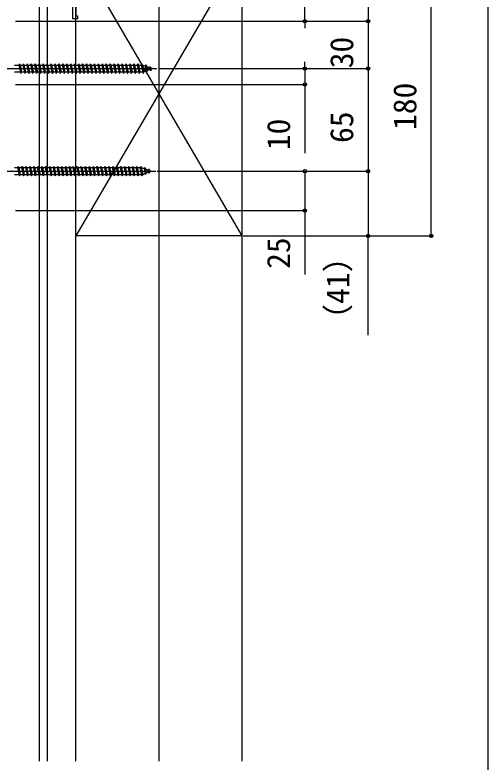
# Model space of a CAD drawing. Units: millimetres, scale not verified. Extents: x -875 to 875, y -1305 to 1298.
# Drawn here: x 575.4 to 875, y 15.6 to 489.1 of the extents above; entities that cross this region are included whole.
import ezdxf
from ezdxf.enums import TextEntityAlignment as Align

# ---------------------------------------------------------------- set-up
doc = ezdxf.new("R2010")
doc.units = ezdxf.units.MM
doc.header["$LTSCALE"] = 8
for name, color, linetype in [('0-2_YKK_11', 7, 'Continuous'), ('0-4_YKK_12', 2, 'Continuous'), ('0-5_YKK_13', 4, 'Continuous'), ('0-6_YKK_D', 6, 'Continuous'), ('0-7_YKK_ZWAK', 7, 'Continuous'), ('0-8_YSS_K', 3, 'Continuous')]:
    doc.layers.add(name, color=color, linetype=linetype)
doc.styles.add('ＭＳ ゴシック', font='')
doc.styles.get('ＭＳ ゴシック').set_extended_font_data('MS Gothic')

msp = doc.modelspace()

# ---------------------------------------------------------------- linework, layer by layer
at = {"layer": '0-2_YKK_11'}
msp.add_lwpolyline([(611.2, 517.8), (611.2, 504.529), (611.5, 501.1), (611.5, 498.892), (611.917, 498.6), (614, 498.6), (614, 488.6), (615, 488.6), (615, 486.6), (612, 486.6), (612, 496.1), (609.126, 498.112)], dxfattribs=at)
at = {"layer": '0-4_YKK_12'}
msp.add_line((666.5, 960.4), (666.5, 16.1), dxfattribs=at)
at = {"layer": '0-5_YKK_13'}
for p, q in [((566.3, 455.1), (665.3, 455.1)), ((575, 457.35), (577.8, 457.35)), ((578.3, 458.1), (579.05, 452.1)), ((578.55, 457.35), (579.55, 452.85)), ((578.55, 457.35), (580.3, 457.35)), ((580.3, 457.35), (580.8, 458.1)), ((580.3, 457.35), (581.3, 452.85)), ((580.8, 458.1), (581.55, 452.1)), ((580.8, 458.1), (581.05, 457.35)), ((581.05, 457.35), (582.05, 452.85)), ((581.05, 457.35), (582.8, 457.35)), ((583.3, 458.1), (584.05, 452.1)), ((583.55, 457.35), (585.3, 457.35)), ((583.55, 457.35), (584.55, 452.85)), ((585.8, 458.1), (586.55, 452.1)), ((586.05, 457.35), (587.8, 457.35)), ((586.05, 457.35), (587.05, 452.85)), ((588.3, 458.1), (589.05, 452.1)), ((588.55, 457.35), (590.3, 457.35)), ((588.55, 457.35), (589.55, 452.85)), ((590.8, 458.1), (591.55, 452.1)), ((591.05, 457.35), (592.8, 457.35)), ((591.05, 457.35), (592.05, 452.85)), ((593.3, 458.1), (594.05, 452.1)), ((593.55, 457.35), (595.3, 457.35)), ((593.55, 457.35), (594.55, 452.85)), ((595.8, 458.1), (596.55, 452.1)), ((596.05, 457.35), (597.8, 457.35)), ((596.05, 457.35), (597.05, 452.85)), ((598.3, 458.1), (599.05, 452.1)), ((598.55, 457.35), (600.3, 457.35)), ((598.55, 457.35), (599.55, 452.85)), ((600.8, 458.1), (601.55, 452.1)), ((601.05, 457.35), (602.8, 457.35)), ((601.05, 457.35), (602.05, 452.85)), ((603.3, 458.1), (604.05, 452.1)), ((603.55, 457.35), (605.3, 457.35)), ((603.55, 457.35), (604.55, 452.85)), ((605.8, 458.1), (606.55, 452.1)), ((606.05, 457.35), (607.8, 457.35)), ((606.05, 457.35), (607.05, 452.85)), ((608.3, 458.1), (609.05, 452.1)), ((608.55, 457.35), (610.3, 457.35)), ((608.55, 457.35), (609.55, 452.85)), ((610.8, 458.1), (611.55, 452.1)), ((611.05, 457.35), (612.8, 457.35)), ((611.05, 457.35), (612.05, 452.85)), ((613.3, 458.1), (614.05, 452.1)), ((613.55, 457.35), (614.55, 452.85)), ((615.8, 458.1), (616.55, 452.1)), ((616.05, 457.35), (617.8, 457.35)), ((616.05, 457.35), (617.05, 452.85)), ((618.3, 458.1), (619.05, 452.1)), ((618.55, 457.35), (619.55, 452.85)), ((620.8, 458.1), (621.55, 452.1)), ((621.05, 457.35), (622.8, 457.35)), ((621.05, 457.35), (622.05, 452.85)), ((623.3, 458.1), (624.05, 452.1)), ((623.55, 457.35), (624.55, 452.85)), ((625.8, 458.1), (626.55, 452.1)), ((626.05, 457.35), (627.8, 457.35)), ((626.05, 457.35), (627.05, 452.85)), ((628.3, 458.1), (629.05, 452.1)), ((628.55, 457.35), (629.55, 452.85)), ((630.8, 458.1), (631.55, 452.1)), ((631.05, 457.35), (632.8, 457.35)), ((631.05, 457.35), (632.05, 452.85)), ((633.3, 458.1), (634.05, 452.1)), ((633.55, 457.35), (634.55, 452.85)), ((635.8, 458.1), (636.55, 452.1)), ((636.05, 457.35), (637.8, 457.35)), ((636.05, 457.35), (637.05, 452.85)), ((638.3, 458.1), (639.05, 452.1)), ((638.55, 457.35), (639.55, 452.85)), ((640.8, 458.1), (641.55, 452.1)), ((641.05, 457.35), (642.8, 457.35)), ((641.05, 457.35), (642.05, 452.85)), ((643.3, 458.1), (644.05, 452.1)), ((643.55, 457.35), (644.55, 452.85)), ((645.8, 458.1), (646.55, 452.1)), ((646.05, 457.35), (647.8, 457.35)), ((646.05, 457.35), (647.05, 452.85)), ((648.3, 458.1), (649.05, 452.1)), ((648.55, 457.35), (650.3, 457.35)), ((648.55, 457.35), (649.55, 452.85)), ((650.8, 458.1), (651.55, 452.1)), ((651.05, 457.35), (652.05, 452.85)), ((651.05, 457.35), (652.8, 457.35)), ((653.3, 458.1), (654.05, 452.1)), ((653.55, 457.35), (654.55, 452.85)), ((653.55, 457.35), (655.3, 457.35)), ((655.8, 458.1), (656.55, 452.1)), ((656.05, 457.35), (656.266, 457.35)), ((656.05, 457.35), (657.05, 452.85)), ((656.266, 457.35), (657.927, 456.778)), ((658.386, 457.413), (657.927, 456.778)), ((657.927, 456.778), (658.62, 453.661)), ((658.386, 457.413), (658.739, 456.498)), ((658.386, 457.413), (658.94, 452.978)), ((658.739, 456.498), (660.634, 455.846)), ((658.739, 456.498), (659.317, 453.901)), ((660.998, 456.514), (660.634, 455.846)), ((660.634, 455.846), (660.942, 454.46)), ((660.998, 456.514), (661.446, 455.566)), ((660.998, 456.514), (661.337, 453.803)), ((661.337, 453.803), (661.639, 454.7)), ((661.446, 455.566), (662.8, 455.1)), ((661.446, 455.566), (661.639, 454.7)), ((662.8, 455.1), (661.639, 454.7)), ((578.8, 452.85), (575, 452.85)), ((581.3, 452.85), (579.55, 452.85)), ((581.3, 452.85), (581.55, 452.1)), ((581.55, 452.1), (582.05, 452.85)), ((583.8, 452.85), (582.05, 452.85)), ((586.3, 452.85), (584.55, 452.85)), ((588.8, 452.85), (587.05, 452.85)), ((591.3, 452.85), (589.55, 452.85)), ((593.8, 452.85), (592.05, 452.85)), ((596.3, 452.85), (594.55, 452.85)), ((598.8, 452.85), (597.05, 452.85)), ((601.3, 452.85), (599.55, 452.85)), ((603.8, 452.85), (602.05, 452.85)), ((606.3, 452.85), (604.55, 452.85)), ((608.8, 452.85), (607.05, 452.85)), ((611.3, 452.85), (609.55, 452.85)), ((613.8, 452.85), (612.05, 452.85)), ((616.3, 452.85), (614.55, 452.85)), ((618.8, 452.85), (617.05, 452.85)), ((621.3, 452.85), (619.55, 452.85)), ((623.8, 452.85), (622.05, 452.85)), ((626.3, 452.85), (624.55, 452.85)), ((628.8, 452.85), (627.05, 452.85)), ((631.3, 452.85), (629.55, 452.85)), ((633.8, 452.85), (632.05, 452.85)), ((636.3, 452.85), (634.55, 452.85)), ((638.8, 452.85), (637.05, 452.85)), ((641.3, 452.85), (639.55, 452.85)), ((643.8, 452.85), (642.05, 452.85)), ((646.3, 452.85), (644.55, 452.85)), ((648.8, 452.85), (647.05, 452.85)), ((651.3, 452.85), (649.55, 452.85)), ((653.8, 452.85), (652.05, 452.85)), ((656.266, 452.85), (654.55, 452.85)), ((656.298, 452.861), (656.266, 452.85)), ((658.62, 453.661), (656.994, 453.101)), ((658.94, 452.978), (658.62, 453.661)), ((658.94, 452.978), (659.317, 453.901)), ((660.942, 454.46), (659.317, 453.901)), ((661.337, 453.803), (660.942, 454.46)), ((577.5, 393.1), (578.25, 387.1)), ((579.5, 392.35), (580, 393.1)), ((580, 393.1), (580.75, 387.1)), ((580, 393.1), (580.25, 392.35)), ((582.5, 393.1), (583.25, 387.1)), ((585, 393.1), (585.75, 387.1)), ((587.5, 393.1), (588.25, 387.1)), ((590, 393.1), (590.75, 387.1)), ((592.5, 393.1), (593.25, 387.1)), ((595, 393.1), (595.75, 387.1)), ((597.5, 393.1), (598.25, 387.1)), ((600, 393.1), (600.75, 387.1)), ((602.5, 393.1), (603.25, 387.1)), ((605, 393.1), (605.75, 387.1)), ((607.5, 393.1), (608.25, 387.1)), ((610, 393.1), (610.75, 387.1)), ((612.5, 393.1), (613.25, 387.1)), ((615, 393.1), (615.75, 387.1)), ((617.5, 393.1), (618.25, 387.1)), ((620, 393.1), (620.75, 387.1)), ((622.5, 393.1), (623.25, 387.1)), ((625, 393.1), (625.75, 387.1)), ((627.5, 393.1), (628.25, 387.1)), ((630, 393.1), (630.75, 387.1)), ((632.5, 393.1), (633.25, 387.1)), ((635, 393.1), (635.75, 387.1)), ((637.5, 393.1), (638.25, 387.1)), ((640, 393.1), (640.75, 387.1)), ((642.5, 393.1), (643.25, 387.1)), ((645, 393.1), (645.75, 387.1)), ((647.5, 393.1), (648.25, 387.1)), ((650, 393.1), (650.75, 387.1)), ((652.5, 393.1), (653.25, 387.1)), ((655, 393.1), (655.75, 387.1)), ((565.5, 390.1), (664.5, 390.1)), ((575, 392.35), (577, 392.35)), ((577.75, 392.35), (578.75, 387.85)), ((577.75, 392.35), (579.5, 392.35)), ((579.5, 392.35), (580.5, 387.85)), ((580.25, 392.35), (581.25, 387.85)), ((580.25, 392.35), (582, 392.35)), ((582.75, 392.35), (584.5, 392.35)), ((582.75, 392.35), (583.75, 387.85)), ((585.25, 392.35), (587, 392.35)), ((585.25, 392.35), (586.25, 387.85)), ((587.75, 392.35), (589.5, 392.35)), ((587.75, 392.35), (588.75, 387.85)), ((590.25, 392.35), (592, 392.35)), ((590.25, 392.35), (591.25, 387.85)), ((592.75, 392.35), (594.5, 392.35)), ((592.75, 392.35), (593.75, 387.85)), ((595.25, 392.35), (597, 392.35)), ((595.25, 392.35), (596.25, 387.85)), ((597.75, 392.35), (599.5, 392.35)), ((597.75, 392.35), (598.75, 387.85)), ((600.25, 392.35), (602, 392.35)), ((600.25, 392.35), (601.25, 387.85)), ((602.75, 392.35), (604.5, 392.35)), ((602.75, 392.35), (603.75, 387.85)), ((605.25, 392.35), (607, 392.35)), ((605.25, 392.35), (606.25, 387.85)), ((607.75, 392.35), (609.5, 392.35)), ((607.75, 392.35), (608.75, 387.85)), ((610.25, 392.35), (612, 392.35)), ((610.25, 392.35), (611.25, 387.85)), ((612.75, 392.35), (613.75, 387.85)), ((615.25, 392.35), (617, 392.35)), ((615.25, 392.35), (616.25, 387.85)), ((617.75, 392.35), (618.75, 387.85)), ((620.25, 392.35), (622, 392.35)), ((620.25, 392.35), (621.25, 387.85)), ((622.75, 392.35), (623.75, 387.85)), ((625.25, 392.35), (627, 392.35)), ((625.25, 392.35), (626.25, 387.85)), ((627.75, 392.35), (628.75, 387.85)), ((630.25, 392.35), (632, 392.35)), ((630.25, 392.35), (631.25, 387.85)), ((632.75, 392.35), (633.75, 387.85)), ((635.25, 392.35), (637, 392.35)), ((635.25, 392.35), (636.25, 387.85)), ((637.75, 392.35), (638.75, 387.85)), ((640.25, 392.35), (642, 392.35)), ((640.25, 392.35), (641.25, 387.85)), ((642.75, 392.35), (643.75, 387.85)), ((645.25, 392.35), (647, 392.35)), ((645.25, 392.35), (646.25, 387.85)), ((647.75, 392.35), (649.5, 392.35)), ((647.75, 392.35), (648.75, 387.85)), ((650.25, 392.35), (651.25, 387.85)), ((650.25, 392.35), (652, 392.35)), ((652.75, 392.35), (653.75, 387.85)), ((652.75, 392.35), (654.5, 392.35)), ((655.25, 392.35), (655.466, 392.35)), ((655.25, 392.35), (656.25, 387.85)), ((655.466, 392.35), (657.127, 391.778)), ((657.82, 388.661), (656.194, 388.101)), ((657.586, 392.413), (657.127, 391.778)), ((657.127, 391.778), (657.82, 388.661)), ((657.586, 392.413), (657.939, 391.498)), ((657.586, 392.413), (658.14, 387.978)), ((658.14, 387.978), (657.82, 388.661)), ((657.939, 391.498), (659.834, 390.846)), ((657.939, 391.498), (658.517, 388.901)), ((658.14, 387.978), (658.517, 388.901)), ((660.142, 389.46), (658.517, 388.901)), ((660.198, 391.514), (659.834, 390.846)), ((659.834, 390.846), (660.142, 389.46)), ((660.537, 388.803), (660.142, 389.46)), ((660.198, 391.514), (660.646, 390.566)), ((660.198, 391.514), (660.537, 388.803)), ((660.537, 388.803), (660.839, 389.7)), ((660.646, 390.566), (662, 390.1)), ((660.646, 390.566), (660.839, 389.7)), ((662, 390.1), (660.839, 389.7)), ((578, 387.85), (575, 387.85)), ((580.5, 387.85), (578.75, 387.85)), ((580.5, 387.85), (580.75, 387.1)), ((580.75, 387.1), (581.25, 387.85)), ((583, 387.85), (581.25, 387.85)), ((585.5, 387.85), (583.75, 387.85)), ((588, 387.85), (586.25, 387.85)), ((590.5, 387.85), (588.75, 387.85)), ((593, 387.85), (591.25, 387.85)), ((595.5, 387.85), (593.75, 387.85)), ((598, 387.85), (596.25, 387.85)), ((600.5, 387.85), (598.75, 387.85)), ((603, 387.85), (601.25, 387.85)), ((605.5, 387.85), (603.75, 387.85)), ((608, 387.85), (606.25, 387.85)), ((610.5, 387.85), (608.75, 387.85)), ((613, 387.85), (611.25, 387.85)), ((615.5, 387.85), (613.75, 387.85)), ((618, 387.85), (616.25, 387.85)), ((620.5, 387.85), (618.75, 387.85)), ((623, 387.85), (621.25, 387.85)), ((625.5, 387.85), (623.75, 387.85)), ((628, 387.85), (626.25, 387.85)), ((630.5, 387.85), (628.75, 387.85)), ((633, 387.85), (631.25, 387.85)), ((635.5, 387.85), (633.75, 387.85)), ((638, 387.85), (636.25, 387.85)), ((640.5, 387.85), (638.75, 387.85)), ((643, 387.85), (641.25, 387.85)), ((645.5, 387.85), (643.75, 387.85)), ((648, 387.85), (646.25, 387.85)), ((650.5, 387.85), (648.75, 387.85)), ((653, 387.85), (651.25, 387.85)), ((655.466, 387.85), (653.75, 387.85)), ((655.498, 387.861), (655.466, 387.85))]:
    msp.add_line(p, q, dxfattribs=at)
for points in [[(577.8, 457.35), (578.3, 458.1), (578.55, 457.35)], [(577.8, 457.35), (578.8, 452.85), (579.05, 452.1), (579.55, 452.85)], [(582.8, 457.35), (583.3, 458.1), (583.55, 457.35)], [(582.8, 457.35), (583.8, 452.85), (584.05, 452.1), (584.55, 452.85)], [(585.3, 457.35), (585.8, 458.1), (586.05, 457.35)], [(585.3, 457.35), (586.3, 452.85), (586.55, 452.1), (587.05, 452.85)], [(587.8, 457.35), (588.3, 458.1), (588.55, 457.35)], [(587.8, 457.35), (588.8, 452.85), (589.05, 452.1), (589.55, 452.85)], [(590.3, 457.35), (590.8, 458.1), (591.05, 457.35)], [(590.3, 457.35), (591.3, 452.85), (591.55, 452.1), (592.05, 452.85)], [(592.8, 457.35), (593.3, 458.1), (593.55, 457.35)], [(592.8, 457.35), (593.8, 452.85), (594.05, 452.1), (594.55, 452.85)], [(595.3, 457.35), (595.8, 458.1), (596.05, 457.35)], [(595.3, 457.35), (596.3, 452.85), (596.55, 452.1), (597.05, 452.85)], [(597.8, 457.35), (598.3, 458.1), (598.55, 457.35)], [(597.8, 457.35), (598.8, 452.85), (599.05, 452.1), (599.55, 452.85)], [(600.3, 457.35), (600.8, 458.1), (601.05, 457.35)], [(600.3, 457.35), (601.3, 452.85), (601.55, 452.1), (602.05, 452.85)], [(602.8, 457.35), (603.3, 458.1), (603.55, 457.35)], [(602.8, 457.35), (603.8, 452.85), (604.05, 452.1), (604.55, 452.85)], [(605.3, 457.35), (605.8, 458.1), (606.05, 457.35)], [(605.3, 457.35), (606.3, 452.85), (606.55, 452.1), (607.05, 452.85)], [(607.8, 457.35), (608.3, 458.1), (608.55, 457.35)], [(607.8, 457.35), (608.8, 452.85), (609.05, 452.1), (609.55, 452.85)], [(610.3, 457.35), (610.8, 458.1), (611.05, 457.35)], [(610.3, 457.35), (611.3, 452.85), (611.55, 452.1), (612.05, 452.85)], [(612.8, 457.35), (613.3, 458.1), (613.55, 457.35)], [(612.8, 457.35), (613.8, 452.85), (614.05, 452.1), (614.55, 452.85)], [(613.55, 457.35), (615.3, 457.35), (615.8, 458.1), (616.05, 457.35)], [(615.3, 457.35), (616.3, 452.85), (616.55, 452.1), (617.05, 452.85)], [(617.8, 457.35), (618.3, 458.1), (618.55, 457.35)], [(617.8, 457.35), (618.8, 452.85), (619.05, 452.1), (619.55, 452.85)], [(618.55, 457.35), (620.3, 457.35), (620.8, 458.1), (621.05, 457.35)], [(620.3, 457.35), (621.3, 452.85), (621.55, 452.1), (622.05, 452.85)], [(622.8, 457.35), (623.3, 458.1), (623.55, 457.35)], [(622.8, 457.35), (623.8, 452.85), (624.05, 452.1), (624.55, 452.85)], [(623.55, 457.35), (625.3, 457.35), (625.8, 458.1), (626.05, 457.35)], [(625.3, 457.35), (626.3, 452.85), (626.55, 452.1), (627.05, 452.85)], [(627.8, 457.35), (628.3, 458.1), (628.55, 457.35)], [(627.8, 457.35), (628.8, 452.85), (629.05, 452.1), (629.55, 452.85)], [(628.55, 457.35), (630.3, 457.35), (630.8, 458.1), (631.05, 457.35)], [(630.3, 457.35), (631.3, 452.85), (631.55, 452.1), (632.05, 452.85)], [(632.8, 457.35), (633.3, 458.1), (633.55, 457.35)], [(632.8, 457.35), (633.8, 452.85), (634.05, 452.1), (634.55, 452.85)], [(633.55, 457.35), (635.3, 457.35), (635.8, 458.1), (636.05, 457.35)], [(635.3, 457.35), (636.3, 452.85), (636.55, 452.1), (637.05, 452.85)], [(637.8, 457.35), (638.3, 458.1), (638.55, 457.35)], [(637.8, 457.35), (638.8, 452.85), (639.05, 452.1), (639.55, 452.85)], [(638.55, 457.35), (640.3, 457.35), (640.8, 458.1), (641.05, 457.35)], [(640.3, 457.35), (641.3, 452.85), (641.55, 452.1), (642.05, 452.85)], [(642.8, 457.35), (643.3, 458.1), (643.55, 457.35)], [(642.8, 457.35), (643.8, 452.85), (644.05, 452.1), (644.55, 452.85)], [(643.55, 457.35), (645.3, 457.35), (645.8, 458.1), (646.05, 457.35)], [(645.3, 457.35), (646.3, 452.85), (646.55, 452.1), (647.05, 452.85)], [(647.8, 457.35), (648.3, 458.1), (648.55, 457.35)], [(647.8, 457.35), (648.8, 452.85), (649.05, 452.1), (649.55, 452.85)], [(650.3, 457.35), (650.8, 458.1), (651.05, 457.35)], [(650.3, 457.35), (651.3, 452.85), (651.55, 452.1), (652.05, 452.85)], [(652.8, 457.35), (653.3, 458.1), (653.55, 457.35)], [(652.8, 457.35), (653.8, 452.85), (654.05, 452.1), (654.55, 452.85)], [(655.3, 457.35), (655.8, 458.1), (656.05, 457.35)], [(655.3, 457.35), (656.3, 452.85), (656.55, 452.1), (657.05, 452.85)], [(577, 392.35), (577.5, 393.1), (577.75, 392.35)], [(582, 392.35), (582.5, 393.1), (582.75, 392.35)], [(584.5, 392.35), (585, 393.1), (585.25, 392.35)], [(587, 392.35), (587.5, 393.1), (587.75, 392.35)], [(589.5, 392.35), (590, 393.1), (590.25, 392.35)], [(592, 392.35), (592.5, 393.1), (592.75, 392.35)], [(594.5, 392.35), (595, 393.1), (595.25, 392.35)], [(597, 392.35), (597.5, 393.1), (597.75, 392.35)], [(599.5, 392.35), (600, 393.1), (600.25, 392.35)], [(602, 392.35), (602.5, 393.1), (602.75, 392.35)], [(604.5, 392.35), (605, 393.1), (605.25, 392.35)], [(607, 392.35), (607.5, 393.1), (607.75, 392.35)], [(609.5, 392.35), (610, 393.1), (610.25, 392.35)], [(612, 392.35), (612.5, 393.1), (612.75, 392.35)], [(612.75, 392.35), (614.5, 392.35), (615, 393.1), (615.25, 392.35)], [(617, 392.35), (617.5, 393.1), (617.75, 392.35)], [(617.75, 392.35), (619.5, 392.35), (620, 393.1), (620.25, 392.35)], [(622, 392.35), (622.5, 393.1), (622.75, 392.35)], [(622.75, 392.35), (624.5, 392.35), (625, 393.1), (625.25, 392.35)], [(627, 392.35), (627.5, 393.1), (627.75, 392.35)], [(627.75, 392.35), (629.5, 392.35), (630, 393.1), (630.25, 392.35)], [(632, 392.35), (632.5, 393.1), (632.75, 392.35)], [(632.75, 392.35), (634.5, 392.35), (635, 393.1), (635.25, 392.35)], [(637, 392.35), (637.5, 393.1), (637.75, 392.35)], [(637.75, 392.35), (639.5, 392.35), (640, 393.1), (640.25, 392.35)], [(642, 392.35), (642.5, 393.1), (642.75, 392.35)], [(642.75, 392.35), (644.5, 392.35), (645, 393.1), (645.25, 392.35)], [(647, 392.35), (647.5, 393.1), (647.75, 392.35)], [(649.5, 392.35), (650, 393.1), (650.25, 392.35)], [(652, 392.35), (652.5, 393.1), (652.75, 392.35)], [(654.5, 392.35), (655, 393.1), (655.25, 392.35)], [(577, 392.35), (578, 387.85), (578.25, 387.1), (578.75, 387.85)], [(582, 392.35), (583, 387.85), (583.25, 387.1), (583.75, 387.85)], [(584.5, 392.35), (585.5, 387.85), (585.75, 387.1), (586.25, 387.85)], [(587, 392.35), (588, 387.85), (588.25, 387.1), (588.75, 387.85)], [(589.5, 392.35), (590.5, 387.85), (590.75, 387.1), (591.25, 387.85)], [(592, 392.35), (593, 387.85), (593.25, 387.1), (593.75, 387.85)], [(594.5, 392.35), (595.5, 387.85), (595.75, 387.1), (596.25, 387.85)], [(597, 392.35), (598, 387.85), (598.25, 387.1), (598.75, 387.85)], [(599.5, 392.35), (600.5, 387.85), (600.75, 387.1), (601.25, 387.85)], [(602, 392.35), (603, 387.85), (603.25, 387.1), (603.75, 387.85)], [(604.5, 392.35), (605.5, 387.85), (605.75, 387.1), (606.25, 387.85)], [(607, 392.35), (608, 387.85), (608.25, 387.1), (608.75, 387.85)], [(609.5, 392.35), (610.5, 387.85), (610.75, 387.1), (611.25, 387.85)], [(612, 392.35), (613, 387.85), (613.25, 387.1), (613.75, 387.85)], [(614.5, 392.35), (615.5, 387.85), (615.75, 387.1), (616.25, 387.85)], [(617, 392.35), (618, 387.85), (618.25, 387.1), (618.75, 387.85)], [(619.5, 392.35), (620.5, 387.85), (620.75, 387.1), (621.25, 387.85)], [(622, 392.35), (623, 387.85), (623.25, 387.1), (623.75, 387.85)], [(624.5, 392.35), (625.5, 387.85), (625.75, 387.1), (626.25, 387.85)], [(627, 392.35), (628, 387.85), (628.25, 387.1), (628.75, 387.85)], [(629.5, 392.35), (630.5, 387.85), (630.75, 387.1), (631.25, 387.85)], [(632, 392.35), (633, 387.85), (633.25, 387.1), (633.75, 387.85)], [(634.5, 392.35), (635.5, 387.85), (635.75, 387.1), (636.25, 387.85)], [(637, 392.35), (638, 387.85), (638.25, 387.1), (638.75, 387.85)], [(639.5, 392.35), (640.5, 387.85), (640.75, 387.1), (641.25, 387.85)], [(642, 392.35), (643, 387.85), (643.25, 387.1), (643.75, 387.85)], [(644.5, 392.35), (645.5, 387.85), (645.75, 387.1), (646.25, 387.85)], [(647, 392.35), (648, 387.85), (648.25, 387.1), (648.75, 387.85)], [(649.5, 392.35), (650.5, 387.85), (650.75, 387.1), (651.25, 387.85)], [(652, 392.35), (653, 387.85), (653.25, 387.1), (653.75, 387.85)], [(654.5, 392.35), (655.5, 387.85), (655.75, 387.1), (656.25, 387.85)]]:
    msp.add_lwpolyline(points, dxfattribs=at)
at = {"layer": '0-6_YKK_D'}
for p, q in [((799, 770.1), (799, 485.1)), ((839, 349.1), (839, 529.1)), ((759, 485.1), (759, 495.1)), ((575.7, 485.1), (760, 485.1)), ((676.5, 485.1), (800, 485.1)), ((729, 485.1), (800, 485.1)), ((759, 485.1), (759, 480.8)), ((799, 485.1), (799, 455.1)), ((759, 455.1), (759, 459.4)), ((666.3, 455.1), (760, 455.1)), ((729, 455.1), (800, 455.1)), ((729, 455.1), (800, 455.1)), ((759, 455.1), (759, 445.1)), ((799, 455.1), (799, 390.1)), ((575.7, 445.1), (760, 445.1)), ((759, 445.1), (759, 401.5)), ((665.5, 390.1), (760, 390.1)), ((729, 390.1), (800, 390.1)), ((729, 390.1), (800, 390.1)), ((799, 390.1), (799, 349.1)), ((575.7, 365.1), (760, 365.1)), ((720, 349.1), (800, 349.1)), ((720, 349.1), (840, 349.1)), ((799, 286.238), (799, 349.1))]:
    msp.add_line(p, q, dxfattribs=at)
msp.add_lwpolyline([(759, 390.1), (759, 365.1), (759, 324.664)], dxfattribs=at)
for centre in [(759, 485.1), (799, 485.1), (799, 485.1), (759, 455.1), (799, 455.1), (799, 455.1), (759, 445.1), (759, 390.1), (799, 390.1), (799, 390.1), (759, 365.1), (799, 349.1), (839, 349.1)]:
    msp.add_circle(centre, 1.075, dxfattribs=at)
at = {"layer": '0-7_YKK_ZWAK'}
msp.add_lwpolyline([(-875, -1304.9), (875, -1304.9), (875, 1245.1)], dxfattribs=at)
at = {"layer": '0-8_YSS_K'}
for p, q in [((614, 16.1), (614, 529.1)), ((719, 529.1), (614, 349.1)), ((614, 529.1), (719, 349.1)), ((591, 16.1), (591, 515.3)), ((596, 16.1), (596, 515.3)), ((719, 349.1), (719, 16.1))]:
    msp.add_line(p, q, dxfattribs=at)
msp.add_lwpolyline([(614, 529.1), (719, 529.1), (719, 349.1), (614, 349.1)], close=True, dxfattribs=at)

# ---------------------------------------------------------------- texts
at = {"layer": '0-6_YKK_D', "style": 'ＭＳ ゴシック'}
for s, p in [('30', (794, 455.327)), ('180', (834, 416.259)), ('65', (794, 407.998)), ('10', (754, 403.432)), ('25', (754, 328.186)), ('（41）', (791.614, 286.011))]:
    msp.add_text(s, height=14.66, rotation=90, dxfattribs=at).set_placement(p, align=Align.BOTTOM_LEFT)

doc.saveas('drawing.dxf')
